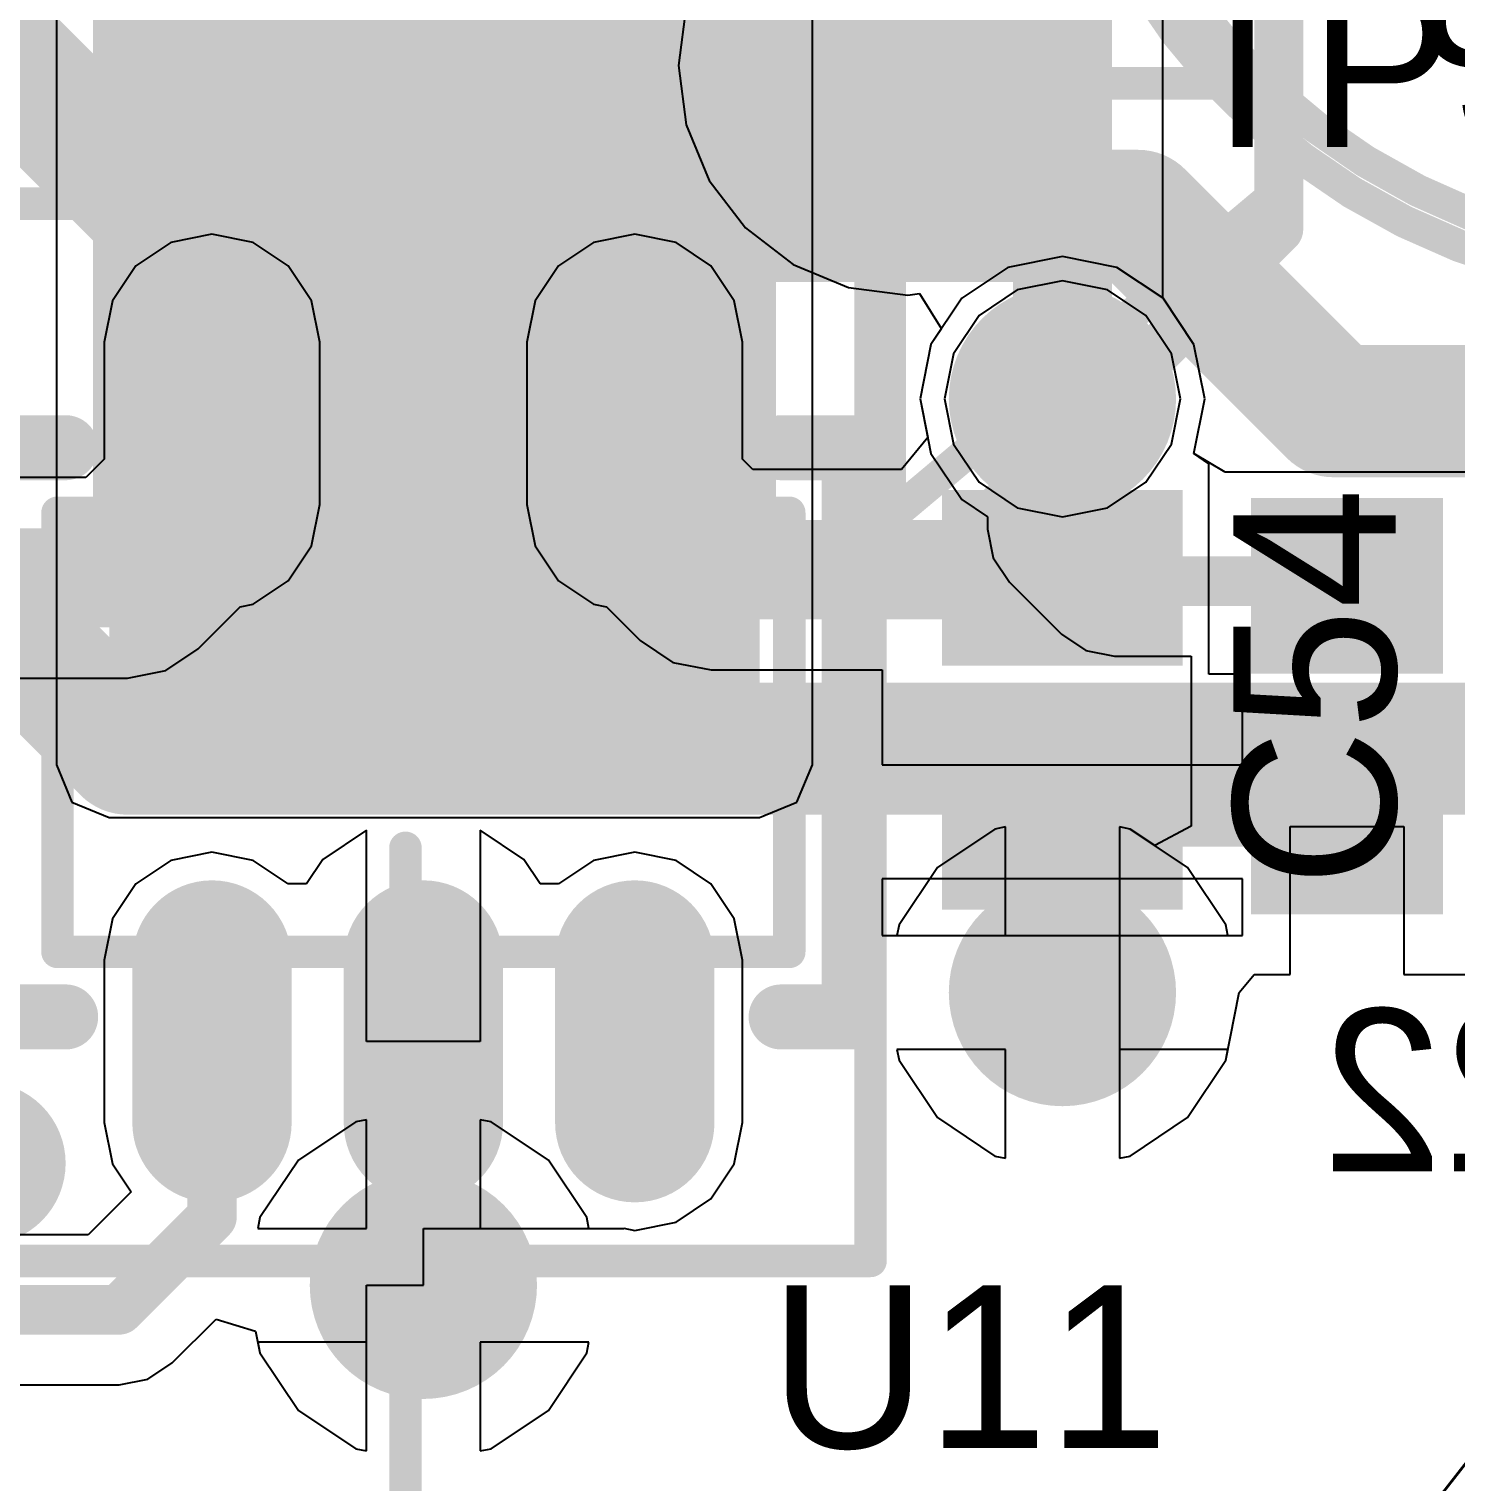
# Model space of a CAD drawing. Header units: millimetres. Extents: x 6 to 417, y 41 to 311.
# Drawn here: x 86.397 to 90.785, y 89.045 to 93.512 of the extents above; entities that cross this region are included whole.
import ezdxf

# ---------------------------------------------------------------- set-up
doc = ezdxf.new("R2010")
doc.units = ezdxf.units.MM
for name, color, linetype in [('BottomLayer', 5, 'Continuous'), ('BottomOverlay', 54, 'Continuous'), ('BottomPaste', 16, 'Continuous'), ('BottomSolder', 6, 'Continuous'), ('DrillDrawing', 1, 'Continuous'), ('KeepOutLayer', 6, 'Continuous'), ('Mechanical13', 56, 'Continuous'), ('Mechanical15', 56, 'Continuous'), ('Mechanical2', 216, 'Continuous'), ('Mechanical4', 56, 'Continuous'), ('MidLayer1', 16, 'Continuous'), ('MidLayer2', 76, 'Continuous'), ('MultiLayer', 9, 'Continuous'), ('TopLayer', 1, 'Continuous'), ('TopOverlay', 2, 'Continuous'), ('TopPaste', 8, 'Continuous'), ('TopSolder', 216, 'Continuous')]:
    doc.layers.add(name, color=color, linetype=linetype)

msp = doc.modelspace()

# ---------------------------------------------------------------- linework, layer by layer
at = {"layer": 'BottomLayer'}
for p, q in [((86.4816, 93.75), (86.4816, 91.25)), ((88.8064, 91.25), (88.8064, 93.75)), ((89.4075, 92.7795), (89.2654, 92.6846)), ((89.575, 92.8128), (89.4075, 92.7795)), ((89.7425, 92.7795), (89.575, 92.8128)), ((89.8846, 92.6846), (89.7425, 92.7795)), ((89.2654, 92.6846), (89.1705, 92.5425)), ((89.9795, 92.5425), (89.8846, 92.6846)), ((89.1705, 92.5425), (89.1372, 92.375)), ((90.0128, 92.375), (89.9795, 92.5425)), ((89.1372, 92.375), (89.1705, 92.2075)), ((89.9795, 92.2075), (90.0128, 92.375)), ((89.1705, 92.2075), (89.2654, 92.0654)), ((90.075, 92.15), (89.9795, 92.2075)), ((90.825, 92.15), (90.075, 92.15)), ((90.075, 92.15), (90.075, 92.15)), ((90.075, 92.15), (90.075, 92.15)), ((90.075, 92.15), (90.075, 92.15)), ((90.075, 92.15), (90.075, 92.15)), ((89.2654, 92.0654), (89.3444, 92.0127)), ((89.3444, 92.0127), (89.3444, 91.975)), ((89.3444, 91.975), (89.3619, 91.8867)), ((89.3619, 91.8867), (89.4119, 91.8119)), ((89.4119, 91.8119), (89.5719, 91.6519)), ((89.5719, 91.6519), (89.6467, 91.6019)), ((89.6467, 91.6019), (89.735, 91.5844)), ((89.735, 91.5844), (89.971, 91.5844)), ((89.971, 91.5844), (89.971, 91.514)), ((89.971, 91.514), (89.971, 91.514)), ((89.971, 91.514), (89.971, 91.0616)), ((86.4816, 91.25), (86.5292, 91.1352)), ((88.7588, 91.1352), (88.8064, 91.25)), ((86.5292, 91.1352), (86.644, 91.0877)), ((88.644, 91.0877), (88.7588, 91.1352)), ((86.644, 91.0877), (88.644, 91.0877)), ((89.3669, 91.0525), (89.1904, 90.9346)), ((89.4, 91.059), (89.3669, 91.0525)), ((89.4, 90.725), (89.4, 91.059)), ((89.7831, 91.0525), (89.75, 91.059)), ((89.75, 91.059), (89.75, 90.55)), ((89.859, 91.0018), (89.7831, 91.0525)), ((89.971, 91.0616), (89.859, 91.0018)), ((90.275, 90.606), (90.275, 91.06)), ((90.275, 91.06), (90.625, 91.06)), ((90.625, 91.06), (90.625, 90.606)), ((89.1904, 90.9346), (89.0725, 90.7581)), ((89.0725, 90.7581), (89.066, 90.725)), ((89.066, 90.725), (89.4, 90.725)), ((90.1188, 90.55), (90.1648, 90.606)), ((90.1648, 90.606), (90.275, 90.606)), ((90.625, 90.606), (90.929, 90.606)), ((89.75, 90.55), (89.75, 90.041)), ((90.0775, 90.3419), (90.1188, 90.55)), ((89.4, 90.375), (89.066, 90.375)), ((89.066, 90.375), (89.0725, 90.3419)), ((89.4, 90.041), (89.4, 90.375)), ((89.0725, 90.3419), (89.1904, 90.1654)), ((89.9596, 90.1654), (90.0775, 90.3419)), ((87.4019, 90.1525), (87.2255, 90.0346)), ((87.435, 90.159), (87.4019, 90.1525)), ((87.435, 89.825), (87.435, 90.159)), ((87.8181, 90.1525), (87.785, 90.159)), ((87.785, 90.159), (87.785, 89.825)), ((87.9946, 90.0346), (87.8181, 90.1525)), ((89.1904, 90.1654), (89.3669, 90.0475)), ((89.7831, 90.0475), (89.9596, 90.1654)), ((89.3669, 90.0475), (89.4, 90.041)), ((89.75, 90.041), (89.7831, 90.0475)), ((87.2255, 90.0346), (87.1076, 89.8581)), ((88.1125, 89.8581), (87.9946, 90.0346)), ((87.1076, 89.8581), (87.101, 89.825)), ((87.101, 89.825), (87.435, 89.825)), ((87.785, 89.825), (88.1191, 89.825)), ((88.1191, 89.825), (88.1125, 89.8581)), ((87.435, 89.475), (87.101, 89.475)), ((87.101, 89.475), (87.1076, 89.4419)), ((87.435, 89.141), (87.435, 89.475)), ((88.1191, 89.475), (87.785, 89.475)), ((87.785, 89.475), (87.785, 89.141)), ((88.1125, 89.4419), (88.1191, 89.475)), ((87.1076, 89.4419), (87.2255, 89.2654)), ((87.9946, 89.2654), (88.1125, 89.4419)), ((91.0412, 89.3952), (90.4752, 88.6687)), ((87.2255, 89.2654), (87.4019, 89.1475)), ((87.8181, 89.1475), (87.9946, 89.2654)), ((87.4019, 89.1475), (87.435, 89.141)), ((87.785, 89.141), (87.8181, 89.1475))]:
    msp.add_line(p, q, dxfattribs=at)
for points, const_width in [([(89.4353, 92.375, 1), (89.7147, 92.375, 1)], 0.2794), ([(89.5369, 92.375, 1), (89.6131, 92.375, 1)], 0.0762), ([(89.5369, 91.975, 1), (89.6131, 91.975, 1)], 0.0762), ([(89.5369, 91.975, 1), (89.6131, 91.975, 1)], 0.0762), ([(89.6969, 91.815, 1), (89.7731, 91.815, 1)], 0.0762), ([(89.6969, 91.815, 1), (89.7731, 91.815, 1)], 0.0762), ([(90.4119, 91.815, 1), (90.4881, 91.815, 1)], 0.0762), ([(89.6869, 91.075, 1), (89.7631, 91.075, 1)], 0.0762), ([(89.6869, 91.075, 1), (89.7631, 91.075, 1)], 0.0762), ([(90.4119, 91.075, 1), (90.4881, 91.075, 1)], 0.0762), ([(89.5369, 90.925, 1), (89.6131, 90.925, 1)], 0.0762), ([(89.5369, 90.925, 1), (89.6131, 90.925, 1)], 0.0762), ([(89.4353, 90.55, 1), (89.7147, 90.55, 1)], 0.2794), ([(89.5369, 90.55, 1), (89.6131, 90.55, 1)], 0.0762), ([(87.4703, 89.65, 1), (87.7497, 89.65, 1)], 0.2794)]:
    msp.add_lwpolyline(points, format="xyb", close=True, dxfattribs=dict(at, const_width=const_width))
at = {"layer": 'BottomLayer', "const_width": 0.1524}
for points in [[(89.575, 91.975), (89.575, 92.375)], [(89.575, 91.975), (89.735, 91.815)], [(89.735, 91.815), (90.45, 91.815)], [(89.575, 90.925), (89.725, 91.075)], [(89.725, 91.075), (90.45, 91.075)], [(89.575, 90.55), (89.575, 90.925)]]:
    msp.add_lwpolyline(points, dxfattribs=at)
at = {"layer": 'BottomLayer'}
for points in [[(88.644, 91.25), (88.644, 93.75), (86.644, 91.25), (86.644, 93.75)], [(90.675, 92), (90.225, 92), (90.675, 91.6), (90.225, 91.6)], [(90.225, 90.86), (90.675, 90.86), (90.225, 91.26), (90.675, 91.26)]]:
    msp.add_solid(points, dxfattribs=at)
at = {"layer": 'BottomOverlay', "const_width": 0.15}
for points in [[(90.2404, 92.8964), (90.2404, 94.745)], [(89.1404, 91.7964), (90.2404, 92.8964)], [(89.1404, 91.795), (89.1404, 91.7964)]]:
    msp.add_lwpolyline(points, dxfattribs=at)
at = {"layer": 'BottomOverlay', "const_width": 0.075}
for points in [[(90.2029, 92.8964, 1), (90.2779, 92.8964, 1)], [(90.2029, 92.8964, 1), (90.2779, 92.8964, 1)], [(89.1029, 91.7964, 1), (89.1779, 91.7964, 1)], [(89.1029, 91.7964, 1), (89.1779, 91.7964, 1)], [(89.1029, 91.795, 1), (89.1779, 91.795, 1)]]:
    msp.add_lwpolyline(points, format="xyb", close=True, dxfattribs=at)
at = {"layer": 'BottomPaste'}
for points in [[(90.625, 91.95), (90.275, 91.95), (90.625, 91.65), (90.275, 91.65)], [(90.275, 90.91), (90.625, 90.91), (90.275, 91.21), (90.625, 91.21)]]:
    msp.add_solid(points, dxfattribs=at)
at = {"layer": 'BottomSolder', "const_width": 0.3494}
for points in [[(89.4003, 92.375, 1), (89.7497, 92.375, 1)], [(89.4003, 90.55, 1), (89.7497, 90.55, 1)], [(87.4353, 89.65, 1), (87.7847, 89.65, 1)]]:
    msp.add_lwpolyline(points, format="xyb", close=True, dxfattribs=at)
at = {"layer": 'BottomSolder'}
for points in [[(90.745, 92.07), (90.155, 92.07), (90.745, 91.53), (90.155, 91.53)], [(90.155, 90.79), (90.745, 90.79), (90.155, 91.33), (90.745, 91.33)]]:
    msp.add_solid(points, dxfattribs=at)
at = {"layer": 'DrillDrawing', "const_width": 0.1}
for points in [[(119.9857, 99, -39.996351), (119.9857, 101)], [(119.9819, 99, -39.98872), (119.9819, 101)]]:
    msp.add_lwpolyline(points, format="xyb", dxfattribs=at)
at = {"layer": 'DrillDrawing'}
for points, const_width in [([(89.4988, 92.375, 1), (89.6512, 92.375, 1)], 0.1524), ([(87.5299, 90.9949, 1), (87.5799, 90.9949, 1)], 0.05), ([(89.4988, 90.55, 1), (89.6512, 90.55, 1)], 0.1524), ([(87.5299, 90.0949, 1), (87.5799, 90.0949, 1)], 0.05), ([(87.5299, 90.0949, 1), (87.5799, 90.0949, 1)], 0.05), ([(87.5338, 89.65, 1), (87.6862, 89.65, 1)], 0.1524)]:
    msp.add_lwpolyline(points, format="xyb", close=True, dxfattribs=dict(at, const_width=const_width))
at = {"layer": 'DrillDrawing', "const_width": 0.1}
for points in [[(87.5549, 90.0949), (87.5549, 90.9949)], [(87.5549, 87.5549), (87.5549, 90.0949)]]:
    msp.add_lwpolyline(points, dxfattribs=at)
at = {"layer": 'KeepOutLayer', "const_width": 0.1}
msp.add_lwpolyline([(119.9857, 99, -39.996351), (119.9857, 101)], format="xyb", dxfattribs=at)
at = {"layer": 'Mechanical13', "const_width": 0.1}
for points in [[(86.485, 90.675), (86.485, 92.025)], [(86.485, 92.025), (88.735, 92.025)], [(86.485, 90.675), (86.485, 92.025)], [(88.735, 90.675), (88.735, 92.025)], [(86.485, 90.675), (88.735, 90.675)]]:
    msp.add_lwpolyline(points, dxfattribs=at)
at = {"layer": 'Mechanical13', "const_width": 0.05}
for points in [[(86.46, 92.025, 1), (86.51, 92.025, 1)], [(86.46, 92.025, 1), (86.51, 92.025, 1)], [(86.46, 92.025, 1), (86.51, 92.025, 1)], [(88.71, 92.025, 1), (88.76, 92.025, 1)], [(88.71, 92.025, 1), (88.76, 92.025, 1)], [(86.46, 90.675, 1), (86.51, 90.675, 1)], [(86.46, 90.675, 1), (86.51, 90.675, 1)], [(86.46, 90.675, 1), (86.51, 90.675, 1)], [(88.71, 90.675, 1), (88.76, 90.675, 1)], [(88.71, 90.675, 1), (88.76, 90.675, 1)]]:
    msp.add_lwpolyline(points, format="xyb", close=True, dxfattribs=at)
at = {"layer": 'Mechanical15', "const_width": 0.1}
for points in [[(86.235, 92.975), (88.985, 92.975)], [(88.985, 89.725), (88.985, 92.975)], [(86.235, 89.725), (88.985, 89.725)]]:
    msp.add_lwpolyline(points, dxfattribs=at)
at = {"layer": 'Mechanical15', "const_width": 0.05}
for points in [[(88.96, 92.975, 1), (89.01, 92.975, 1)], [(88.96, 92.975, 1), (89.01, 92.975, 1)], [(88.96, 89.725, 1), (89.01, 89.725, 1)], [(88.96, 89.725, 1), (89.01, 89.725, 1)]]:
    msp.add_lwpolyline(points, format="xyb", close=True, dxfattribs=at)
at = {"layer": 'Mechanical2', "const_width": 0.1}
for points in [[(89.0439, 92.0097), (89.0439, 108.2)], [(89.3339, 93.445), (89.3339, 96.2)], [(89.4339, 93.345), (89.4339, 94.9)], [(86.6439, 91.8), (86.6439, 94.3)], [(88.6439, 91.8), (88.6439, 94.3)], [(87.7439, 93.445), (87.7439, 94.095)], [(87.6439, 93.345), (87.6439, 93.995)], [(87.6439, 93.345), (87.7439, 93.445)], [(87.7439, 93.445), (89.3339, 93.445)], [(89.3339, 93.445), (89.4339, 93.345)], [(86.5189, 93.145), (86.5189, 93.345)], [(86.5189, 93.345), (86.5439, 93.345)], [(86.5439, 93.145), (86.5439, 93.345)], [(86.5439, 93.345), (86.8939, 93.345)], [(86.8939, 93.345), (86.9589, 93.345)], [(86.8939, 91.8), (86.8939, 93.345)], [(86.9589, 93.145), (86.9589, 93.345)], [(86.9589, 93.345), (87.1589, 93.345)], [(87.1589, 93.345), (88.1289, 93.345)], [(87.1589, 93.095), (87.1589, 93.345)], [(88.1289, 93.095), (88.1289, 93.345)], [(88.1289, 93.345), (88.3289, 93.345)], [(88.3289, 93.345), (88.3939, 93.345)], [(88.3289, 93.145), (88.3289, 93.345)], [(88.3939, 91.8), (88.3939, 93.345)], [(88.3939, 93.345), (88.7439, 93.345)], [(88.7439, 93.145), (88.7439, 93.345)], [(88.7439, 93.345), (88.7689, 93.345)], [(88.7689, 93.145), (88.7689, 93.345)], [(88.7689, 93.345), (89.0439, 93.345)], [(89.0439, 93.345), (89.4339, 93.345)], [(89.4339, 93.345), (90.2439, 93.345)], [(90.2439, 93.0167), (90.2439, 93.345)], [(86.5189, 93.145), (86.5439, 93.145)], [(86.5439, 93.145), (86.8939, 93.145)], [(86.8939, 93.145), (86.9589, 93.145)], [(86.9589, 93.145), (87.1589, 93.145)], [(87.1589, 93.145), (88.1289, 93.145)], [(88.1289, 93.145), (88.3289, 93.145)], [(88.3289, 93.145), (88.3939, 93.145)], [(88.3939, 93.145), (88.7439, 93.145)], [(88.7439, 93.145), (88.7689, 93.145)], [(87.1589, 93.095), (88.1289, 93.095)], [(87.1589, 92.945), (87.1589, 93.095)], [(88.1289, 92.945), (88.1289, 93.095)], [(88.7939, 91.8), (90.2439, 93.0167)], [(86.9589, 92.395), (86.9589, 92.945)], [(86.9589, 92.945), (87.1589, 92.945)], [(88.1289, 92.945), (88.3289, 92.945)], [(88.3289, 92.395), (88.3289, 92.945)], [(86.9589, 92.395), (87.1589, 92.395)], [(87.1589, 92.245), (87.1589, 92.395)], [(88.1289, 92.245), (88.1289, 92.395)], [(88.1289, 92.395), (88.3289, 92.395)], [(87.1589, 92.245), (88.1289, 92.245)], [(87.1589, 91.995), (87.1589, 92.245)], [(88.1289, 91.995), (88.1289, 92.245)], [(86.9589, 91.995), (86.9589, 92.195)], [(86.9589, 92.195), (87.1589, 92.195)], [(87.1589, 92.195), (88.1289, 92.195)], [(88.1289, 92.195), (88.3289, 92.195)], [(88.3289, 91.995), (88.3289, 92.195)], [(86.9589, 91.995), (87.1589, 91.995)], [(87.1589, 91.995), (88.1289, 91.995)], [(88.1289, 91.995), (88.3289, 91.995)], [(85.0439, 91.8), (86.6439, 91.8)], [(86.6439, 91.8), (86.8939, 91.8)], [(88.3939, 91.8), (88.6439, 91.8)], [(88.6439, 91.8), (88.7939, 91.8)]]:
    msp.add_lwpolyline(points, dxfattribs=at)
at = {"layer": 'Mechanical2', "const_width": 0.05}
for points in [[(87.7189, 93.445, 1), (87.7689, 93.445, 1)], [(87.7189, 93.445, 1), (87.7689, 93.445, 1)], [(87.7189, 93.445, 1), (87.7689, 93.445, 1)], [(89.3089, 93.445, 1), (89.3589, 93.445, 1)], [(89.3089, 93.445, 1), (89.3589, 93.445, 1)], [(89.3089, 93.445, 1), (89.3589, 93.445, 1)], [(86.4939, 93.345, 1), (86.5439, 93.345, 1)], [(86.4939, 93.345, 1), (86.5439, 93.345, 1)], [(86.5189, 93.345, 1), (86.5689, 93.345, 1)], [(86.5189, 93.345, 1), (86.5689, 93.345, 1)], [(86.5189, 93.345, 1), (86.5689, 93.345, 1)], [(86.8689, 93.345, 1), (86.9189, 93.345, 1)], [(86.8689, 93.345, 1), (86.9189, 93.345, 1)], [(86.8689, 93.345, 1), (86.9189, 93.345, 1)], [(86.9339, 93.345, 1), (86.9839, 93.345, 1)], [(86.9339, 93.345, 1), (86.9839, 93.345, 1)], [(86.9339, 93.345, 1), (86.9839, 93.345, 1)], [(87.1339, 93.345, 1), (87.1839, 93.345, 1)], [(87.1339, 93.345, 1), (87.1839, 93.345, 1)], [(87.1339, 93.345, 1), (87.1839, 93.345, 1)], [(87.6189, 93.345, 1), (87.6689, 93.345, 1)], [(87.6189, 93.345, 1), (87.6689, 93.345, 1)], [(88.1039, 93.345, 1), (88.1539, 93.345, 1)], [(88.1039, 93.345, 1), (88.1539, 93.345, 1)], [(88.1039, 93.345, 1), (88.1539, 93.345, 1)], [(88.3039, 93.345, 1), (88.3539, 93.345, 1)], [(88.3039, 93.345, 1), (88.3539, 93.345, 1)], [(88.3039, 93.345, 1), (88.3539, 93.345, 1)], [(88.3689, 93.345, 1), (88.4189, 93.345, 1)], [(88.3689, 93.345, 1), (88.4189, 93.345, 1)], [(88.3689, 93.345, 1), (88.4189, 93.345, 1)], [(88.7189, 93.345, 1), (88.7689, 93.345, 1)], [(88.7189, 93.345, 1), (88.7689, 93.345, 1)], [(88.7189, 93.345, 1), (88.7689, 93.345, 1)], [(88.7439, 93.345, 1), (88.7939, 93.345, 1)], [(88.7439, 93.345, 1), (88.7939, 93.345, 1)], [(88.7439, 93.345, 1), (88.7939, 93.345, 1)], [(89.0189, 93.345, 1), (89.0689, 93.345, 1)], [(89.0189, 93.345, 1), (89.0689, 93.345, 1)], [(89.4089, 93.345, 1), (89.4589, 93.345, 1)], [(89.4089, 93.345, 1), (89.4589, 93.345, 1)], [(89.4089, 93.345, 1), (89.4589, 93.345, 1)], [(89.4089, 93.345, 1), (89.4589, 93.345, 1)], [(90.2189, 93.345, 1), (90.2689, 93.345, 1)], [(90.2189, 93.345, 1), (90.2689, 93.345, 1)], [(86.4939, 93.145, 1), (86.5439, 93.145, 1)], [(86.4939, 93.145, 1), (86.5439, 93.145, 1)], [(86.5189, 93.145, 1), (86.5689, 93.145, 1)], [(86.5189, 93.145, 1), (86.5689, 93.145, 1)], [(86.5189, 93.145, 1), (86.5689, 93.145, 1)], [(86.8689, 93.145, 1), (86.9189, 93.145, 1)], [(86.8689, 93.145, 1), (86.9189, 93.145, 1)], [(86.9339, 93.145, 1), (86.9839, 93.145, 1)], [(86.9339, 93.145, 1), (86.9839, 93.145, 1)], [(86.9339, 93.145, 1), (86.9839, 93.145, 1)], [(87.1339, 93.145, 1), (87.1839, 93.145, 1)], [(87.1339, 93.145, 1), (87.1839, 93.145, 1)], [(88.1039, 93.145, 1), (88.1539, 93.145, 1)], [(88.1039, 93.145, 1), (88.1539, 93.145, 1)], [(88.3039, 93.145, 1), (88.3539, 93.145, 1)], [(88.3039, 93.145, 1), (88.3539, 93.145, 1)], [(88.3039, 93.145, 1), (88.3539, 93.145, 1)], [(88.3689, 93.145, 1), (88.4189, 93.145, 1)], [(88.3689, 93.145, 1), (88.4189, 93.145, 1)], [(88.7189, 93.145, 1), (88.7689, 93.145, 1)], [(88.7189, 93.145, 1), (88.7689, 93.145, 1)], [(88.7189, 93.145, 1), (88.7689, 93.145, 1)], [(88.7439, 93.145, 1), (88.7939, 93.145, 1)], [(88.7439, 93.145, 1), (88.7939, 93.145, 1)], [(87.1339, 93.095, 1), (87.1839, 93.095, 1)], [(87.1339, 93.095, 1), (87.1839, 93.095, 1)], [(87.1339, 93.095, 1), (87.1839, 93.095, 1)], [(88.1039, 93.095, 1), (88.1539, 93.095, 1)], [(88.1039, 93.095, 1), (88.1539, 93.095, 1)], [(88.1039, 93.095, 1), (88.1539, 93.095, 1)], [(90.2189, 93.0167, 1), (90.2689, 93.0167, 1)], [(90.2189, 93.0167, 1), (90.2689, 93.0167, 1)], [(86.9339, 92.945, 1), (86.9839, 92.945, 1)], [(86.9339, 92.945, 1), (86.9839, 92.945, 1)], [(87.1339, 92.945, 1), (87.1839, 92.945, 1)], [(87.1339, 92.945, 1), (87.1839, 92.945, 1)], [(88.1039, 92.945, 1), (88.1539, 92.945, 1)], [(88.1039, 92.945, 1), (88.1539, 92.945, 1)], [(88.3039, 92.945, 1), (88.3539, 92.945, 1)], [(88.3039, 92.945, 1), (88.3539, 92.945, 1)], [(86.9339, 92.395, 1), (86.9839, 92.395, 1)], [(86.9339, 92.395, 1), (86.9839, 92.395, 1)], [(87.1339, 92.395, 1), (87.1839, 92.395, 1)], [(87.1339, 92.395, 1), (87.1839, 92.395, 1)], [(88.1039, 92.395, 1), (88.1539, 92.395, 1)], [(88.1039, 92.395, 1), (88.1539, 92.395, 1)], [(88.3039, 92.395, 1), (88.3539, 92.395, 1)], [(88.3039, 92.395, 1), (88.3539, 92.395, 1)], [(87.1339, 92.245, 1), (87.1839, 92.245, 1)], [(87.1339, 92.245, 1), (87.1839, 92.245, 1)], [(87.1339, 92.245, 1), (87.1839, 92.245, 1)], [(88.1039, 92.245, 1), (88.1539, 92.245, 1)], [(88.1039, 92.245, 1), (88.1539, 92.245, 1)], [(88.1039, 92.245, 1), (88.1539, 92.245, 1)], [(86.9339, 92.195, 1), (86.9839, 92.195, 1)], [(86.9339, 92.195, 1), (86.9839, 92.195, 1)], [(87.1339, 92.195, 1), (87.1839, 92.195, 1)], [(87.1339, 92.195, 1), (87.1839, 92.195, 1)], [(88.1039, 92.195, 1), (88.1539, 92.195, 1)], [(88.1039, 92.195, 1), (88.1539, 92.195, 1)], [(88.3039, 92.195, 1), (88.3539, 92.195, 1)], [(88.3039, 92.195, 1), (88.3539, 92.195, 1)], [(89.0189, 92.0097, 1), (89.0689, 92.0097, 1)], [(86.9339, 91.995, 1), (86.9839, 91.995, 1)], [(86.9339, 91.995, 1), (86.9839, 91.995, 1)], [(87.1339, 91.995, 1), (87.1839, 91.995, 1)], [(87.1339, 91.995, 1), (87.1839, 91.995, 1)], [(87.1339, 91.995, 1), (87.1839, 91.995, 1)], [(88.1039, 91.995, 1), (88.1539, 91.995, 1)], [(88.1039, 91.995, 1), (88.1539, 91.995, 1)], [(88.1039, 91.995, 1), (88.1539, 91.995, 1)], [(88.3039, 91.995, 1), (88.3539, 91.995, 1)], [(88.3039, 91.995, 1), (88.3539, 91.995, 1)], [(86.6189, 91.8, 1), (86.6689, 91.8, 1)], [(86.6189, 91.8, 1), (86.6689, 91.8, 1)], [(86.6189, 91.8, 1), (86.6689, 91.8, 1)], [(86.8689, 91.8, 1), (86.9189, 91.8, 1)], [(86.8689, 91.8, 1), (86.9189, 91.8, 1)], [(88.3689, 91.8, 1), (88.4189, 91.8, 1)], [(88.3689, 91.8, 1), (88.4189, 91.8, 1)], [(88.6189, 91.8, 1), (88.6689, 91.8, 1)], [(88.6189, 91.8, 1), (88.6689, 91.8, 1)], [(88.6189, 91.8, 1), (88.6689, 91.8, 1)], [(88.7689, 91.8, 1), (88.8189, 91.8, 1)], [(88.7689, 91.8, 1), (88.8189, 91.8, 1)]]:
    msp.add_lwpolyline(points, format="xyb", close=True, dxfattribs=at)
at = {"layer": 'Mechanical4', "const_width": 0.1}
for points in [[(91.7438, 92.8119, -0.284715), (89.8602, 93.7551)], [(91.6975, 92.7192, -0.283237), (89.8197, 93.6531)]]:
    msp.add_lwpolyline(points, format="xyb", dxfattribs=at)
at = {"layer": 'MidLayer1'}
for p, q in [((89.575, 92.7376), (89.4363, 92.71)), ((89.7137, 92.71), (89.575, 92.7376)), ((89.4363, 92.71), (89.3186, 92.6314)), ((89.8314, 92.6314), (89.7137, 92.71)), ((89.3186, 92.6314), (89.24, 92.5137)), ((89.91, 92.5137), (89.8314, 92.6314)), ((89.24, 92.5137), (89.2124, 92.375)), ((89.9376, 92.375), (89.91, 92.5137)), ((89.2124, 92.375), (89.24, 92.2363)), ((89.91, 92.2363), (89.9376, 92.375)), ((89.24, 92.2363), (89.3186, 92.1186)), ((89.8314, 92.1186), (89.91, 92.2363)), ((89.3186, 92.1186), (89.4363, 92.04)), ((89.7137, 92.04), (89.8314, 92.1186)), ((89.4363, 92.04), (89.575, 92.0124)), ((89.575, 92.0124), (89.7137, 92.04)), ((89.3669, 91.0525), (89.1904, 90.9346)), ((89.4, 91.059), (89.3669, 91.0525)), ((89.4, 90.725), (89.4, 91.059)), ((89.7831, 91.0525), (89.75, 91.059)), ((89.75, 91.059), (89.75, 90.725)), ((89.9596, 90.9346), (89.7831, 91.0525)), ((89.1904, 90.9346), (89.0725, 90.7581)), ((90.0775, 90.7581), (89.9596, 90.9346)), ((89.0725, 90.7581), (89.066, 90.725)), ((89.066, 90.725), (89.4, 90.725)), ((89.75, 90.725), (90.084, 90.725)), ((90.084, 90.725), (90.0775, 90.7581)), ((89.4, 90.375), (89.066, 90.375)), ((89.066, 90.375), (89.0725, 90.3419)), ((89.4, 90.041), (89.4, 90.375)), ((90.084, 90.375), (89.75, 90.375)), ((89.75, 90.375), (89.75, 90.041)), ((90.0775, 90.3419), (90.084, 90.375)), ((89.0725, 90.3419), (89.1904, 90.1654)), ((89.9596, 90.1654), (90.0775, 90.3419)), ((87.4019, 90.1525), (87.2255, 90.0346)), ((87.435, 90.159), (87.4019, 90.1525)), ((87.435, 89.825), (87.435, 90.159)), ((87.8181, 90.1525), (87.785, 90.159)), ((87.785, 90.159), (87.785, 89.825)), ((87.9946, 90.0346), (87.8181, 90.1525)), ((89.1904, 90.1654), (89.3669, 90.0475)), ((89.7831, 90.0475), (89.9596, 90.1654)), ((89.3669, 90.0475), (89.4, 90.041)), ((89.75, 90.041), (89.7831, 90.0475)), ((87.2255, 90.0346), (87.1076, 89.8581)), ((88.1125, 89.8581), (87.9946, 90.0346)), ((87.1076, 89.8581), (87.101, 89.825)), ((87.101, 89.825), (87.435, 89.825)), ((87.785, 89.825), (88.1191, 89.825)), ((88.1191, 89.825), (88.1125, 89.8581)), ((87.435, 89.475), (87.101, 89.475)), ((87.101, 89.475), (87.1076, 89.4419)), ((87.435, 89.141), (87.435, 89.475)), ((88.1191, 89.475), (87.785, 89.475)), ((87.785, 89.475), (87.785, 89.141)), ((88.1125, 89.4419), (88.1191, 89.475)), ((87.1076, 89.4419), (87.2255, 89.2654)), ((87.9946, 89.2654), (88.1125, 89.4419)), ((87.2255, 89.2654), (87.4019, 89.1475)), ((87.8181, 89.1475), (87.9946, 89.2654)), ((87.4019, 89.1475), (87.435, 89.141)), ((87.785, 89.141), (87.8181, 89.1475))]:
    msp.add_line(p, q, dxfattribs=at)
at = {"layer": 'MidLayer1', "const_width": 0.2794}
for points in [[(89.4353, 92.375, 1), (89.7147, 92.375, 1)], [(89.4353, 90.55, 1), (89.7147, 90.55, 1)], [(87.4703, 89.65, 1), (87.7497, 89.65, 1)]]:
    msp.add_lwpolyline(points, format="xyb", close=True, dxfattribs=at)
at = {"layer": 'MidLayer2', "const_width": 0.4064}
for points in [[(84.825, 94.9189), (86.8063, 92.9376)], [(86.8063, 92.9376), (89.808, 92.9376)], [(89.808, 92.9376), (90.4082, 92.3374)], [(85.65, 92.35), (86.7, 91.3)], [(90.4082, 92.3374), (91.8374, 92.3374)], [(86.7, 91.3), (94.8, 91.3)]]:
    msp.add_lwpolyline(points, dxfattribs=at)
at = {"layer": 'MidLayer2'}
for points, const_width in [([(86.7047, 92.9376, 1), (86.9079, 92.9376, 1)], 0.2032), ([(86.7047, 92.9376, 1), (86.9079, 92.9376, 1)], 0.2032), ([(89.7064, 92.9376, 1), (89.9096, 92.9376, 1)], 0.2032), ([(89.7064, 92.9376, 1), (89.9096, 92.9376, 1)], 0.2032), ([(89.4353, 92.375, 1), (89.7147, 92.375, 1)], 0.2794), ([(90.3066, 92.3374, 1), (90.5098, 92.3374, 1)], 0.2032), ([(90.3066, 92.3374, 1), (90.5098, 92.3374, 1)], 0.2032), ([(86.5984, 91.3, 1), (86.8016, 91.3, 1)], 0.2032), ([(86.5984, 91.3, 1), (86.8016, 91.3, 1)], 0.2032), ([(89.4353, 90.55, 1), (89.7147, 90.55, 1)], 0.2794), ([(87.4703, 89.65, 1), (87.7497, 89.65, 1)], 0.2794)]:
    msp.add_lwpolyline(points, format="xyb", close=True, dxfattribs=dict(at, const_width=const_width))
at = {"layer": 'MultiLayer', "const_width": 0.2794}
for points in [[(89.4353, 92.375, 1), (89.7147, 92.375, 1)], [(89.4353, 90.55, 1), (89.7147, 90.55, 1)], [(87.4703, 89.65, 1), (87.7497, 89.65, 1)]]:
    msp.add_lwpolyline(points, format="xyb", close=True, dxfattribs=at)
at = {"layer": 'TopLayer'}
for p, q in [((89.8833, 92.6854), (89.8833, 99.1493)), ((88.418, 93.5827), (88.394, 93.4)), ((88.394, 93.4), (88.418, 93.2173)), ((88.418, 93.2173), (88.4886, 93.047)), ((88.4886, 93.047), (88.6008, 92.9008)), ((86.96, 92.8814), (86.8332, 92.8561)), ((87.0868, 92.8561), (86.96, 92.8814)), ((88.26, 92.8814), (88.1332, 92.8561)), ((88.3868, 92.8561), (88.26, 92.8814)), ((88.6008, 92.9008), (88.747, 92.7886)), ((86.8332, 92.8561), (86.7257, 92.7843)), ((87.1943, 92.7843), (87.0868, 92.8561)), ((88.1332, 92.8561), (88.0257, 92.7843)), ((88.4943, 92.7843), (88.3868, 92.8561)), ((86.7257, 92.7843), (86.6538, 92.6768)), ((87.2661, 92.6768), (87.1943, 92.7843)), ((88.0257, 92.7843), (87.9539, 92.6768)), ((88.5661, 92.6768), (88.4943, 92.7843)), ((88.747, 92.7886), (88.9173, 92.718)), ((88.9173, 92.718), (89.1, 92.694)), ((89.1, 92.694), (89.1357, 92.6987)), ((89.1357, 92.6987), (89.2028, 92.5908)), ((89.8846, 92.6846), (89.8833, 92.6854)), ((89.9795, 92.5425), (89.8846, 92.6846)), ((86.6538, 92.6768), (86.6286, 92.55)), ((87.2913, 92.55), (87.2661, 92.6768)), ((87.9539, 92.6768), (87.9286, 92.55)), ((88.5914, 92.55), (88.5661, 92.6768)), ((86.6286, 92.55), (86.6286, 92.1896)), ((87.2913, 92.05), (87.2913, 92.55)), ((87.9286, 92.55), (87.9286, 92.05)), ((88.5914, 92.1896), (88.5914, 92.55)), ((89.2028, 92.5908), (89.1705, 92.5425)), ((89.1705, 92.5425), (89.1372, 92.375)), ((90.0128, 92.375), (89.9795, 92.5425)), ((89.1372, 92.375), (89.1608, 92.2565)), ((89.9795, 92.2075), (90.0128, 92.375)), ((89.1608, 92.2565), (89.0802, 92.1583)), ((90.025, 92.175), (89.9795, 92.2075)), ((89.9795, 92.2075), (89.9795, 92.2075)), ((86.6286, 92.1896), (86.5723, 92.1333)), ((88.6227, 92.1583), (88.5914, 92.1896)), ((89.0802, 92.1583), (88.6227, 92.1583)), ((90.025, 91.529), (90.025, 92.175)), ((90.025, 92.175), (90.025, 92.175)), ((86.5723, 92.1333), (86.1448, 92.1333)), ((87.2661, 91.9232), (87.2913, 92.05)), ((87.9286, 92.05), (87.9539, 91.9232)), ((87.1943, 91.8157), (87.2661, 91.9232)), ((87.9539, 91.9232), (88.0257, 91.8157)), ((87.0868, 91.7439), (87.1943, 91.8157)), ((88.0257, 91.8157), (88.1332, 91.7439)), ((86.918, 91.607), (87.047, 91.7359)), ((87.047, 91.7359), (87.0868, 91.7439)), ((88.1332, 91.7439), (88.173, 91.7359)), ((88.173, 91.7359), (88.277, 91.632)), ((88.277, 91.632), (88.277, 91.632)), ((88.277, 91.632), (88.377, 91.5651)), ((86.818, 91.5401), (86.918, 91.607)), ((86.7, 91.5167), (86.818, 91.5401)), ((88.377, 91.5651), (88.495, 91.5417)), ((88.495, 91.5417), (88.495, 91.5417)), ((88.495, 91.5417), (89.021, 91.5417)), ((89.021, 91.5417), (89.021, 91.529)), ((89.021, 91.529), (89.021, 91.529)), ((89.021, 91.529), (89.021, 91.25)), ((90.129, 91.529), (90.025, 91.529)), ((90.129, 91.25), (90.129, 91.529)), ((86.204, 91.5167), (86.7, 91.5167)), ((86.7, 91.5167), (86.7, 91.5167)), ((89.021, 91.25), (90.129, 91.25)), ((87.435, 91.049), (87.3007, 90.9593)), ((87.435, 90.4), (87.435, 91.049)), ((87.9193, 90.9593), (87.785, 91.049)), ((87.785, 91.049), (87.785, 90.4)), ((86.8332, 90.9561), (86.7257, 90.8843)), ((86.96, 90.9814), (86.8332, 90.9561)), ((87.0868, 90.9561), (86.96, 90.9814)), ((87.1943, 90.8843), (87.0868, 90.9561)), ((87.3007, 90.9593), (87.2506, 90.8843)), ((87.9694, 90.8843), (87.9193, 90.9593)), ((88.1332, 90.9561), (88.0257, 90.8843)), ((88.26, 90.9814), (88.1332, 90.9561)), ((88.3868, 90.9561), (88.26, 90.9814)), ((88.4943, 90.8843), (88.3868, 90.9561)), ((90.129, 90.9), (89.021, 90.9)), ((89.021, 90.9), (89.021, 90.725)), ((90.129, 90.725), (90.129, 90.9)), ((86.7257, 90.8843), (86.6538, 90.7768)), ((87.2506, 90.8843), (87.1943, 90.8843)), ((88.0257, 90.8843), (87.9694, 90.8843)), ((88.5661, 90.7768), (88.4943, 90.8843)), ((86.6538, 90.7768), (86.6286, 90.65)), ((88.5914, 90.65), (88.5661, 90.7768)), ((89.021, 90.725), (90.129, 90.725)), ((86.6286, 90.65), (86.6286, 90.15)), ((88.5914, 90.15), (88.5914, 90.65)), ((87.785, 90.4), (87.435, 90.4)), ((89.4, 90.375), (89.066, 90.375)), ((89.066, 90.375), (89.0725, 90.3419)), ((89.4, 90.041), (89.4, 90.375)), ((90.084, 90.375), (89.75, 90.375)), ((89.75, 90.375), (89.75, 90.041)), ((90.0775, 90.3419), (90.084, 90.375)), ((89.0725, 90.3419), (89.1904, 90.1654)), ((89.9596, 90.1654), (90.0775, 90.3419)), ((86.6286, 90.15), (86.6538, 90.0232)), ((88.5661, 90.0232), (88.5914, 90.15)), ((89.1904, 90.1654), (89.3669, 90.0475)), ((89.7831, 90.0475), (89.9596, 90.1654)), ((89.3669, 90.0475), (89.4, 90.041)), ((89.75, 90.041), (89.7831, 90.0475)), ((86.6538, 90.0232), (86.7112, 89.9373)), ((88.4943, 89.9157), (88.5661, 90.0232)), ((86.7112, 89.9373), (86.5791, 89.8053)), ((88.3868, 89.8438), (88.4943, 89.9157)), ((87.61, 89.65), (87.61, 89.825)), ((87.61, 89.825), (88.2264, 89.825)), ((88.2264, 89.825), (88.2267, 89.8252)), ((88.2267, 89.8252), (88.26, 89.8186)), ((88.26, 89.8186), (88.3868, 89.8438)), ((86.5791, 89.8053), (85.7709, 89.8053)), ((87.435, 89.141), (87.435, 89.65)), ((87.435, 89.65), (87.61, 89.65)), ((86.8377, 89.4116), (86.9726, 89.5464)), ((86.9726, 89.5464), (87.0941, 89.5095)), ((87.0941, 89.5095), (87.1076, 89.4419)), ((88.1191, 89.475), (87.785, 89.475)), ((87.785, 89.475), (87.785, 89.141)), ((88.1125, 89.4419), (88.1191, 89.475)), ((87.1076, 89.4419), (87.2255, 89.2654)), ((87.9946, 89.2654), (88.1125, 89.4419)), ((86.7629, 89.3616), (86.8377, 89.4116)), ((91.0401, 89.3895), (90.4821, 88.6733)), ((85.6754, 89.344), (86.6746, 89.344)), ((86.6746, 89.344), (86.7629, 89.3616)), ((87.2255, 89.2654), (87.4019, 89.1475)), ((87.8181, 89.1475), (87.9946, 89.2654)), ((87.4019, 89.1475), (87.435, 89.141)), ((87.785, 89.141), (87.8181, 89.1475))]:
    msp.add_line(p, q, dxfattribs=at)
for points, const_width in [([(89.575, 91.815), (89.575, 99.277)], 0.3048), ([(86.96, 92.05), (86.96, 92.55)], 0.35), ([(88.26, 92.05), (88.26, 92.55)], 0.35), ([(86.96, 92.085), (86.96, 92.3)], 0.3048), ([(88.26, 92.085), (88.26, 92.3)], 0.3048), ([(86.7, 91.825), (86.96, 92.085)], 0.3048), ([(88.26, 92.085), (88.495, 91.85)], 0.3048), ([(85.65, 91.825), (86.7, 91.825)], 0.3048), ([(88.495, 91.85), (89.575, 91.85)], 0.3048), ([(89.575, 90.55), (89.575, 91.075)], 0.3048), ([(86.96, 90.15), (86.96, 90.65)], 0.35), ([(87.61, 90.15), (87.61, 90.65)], 0.35), ([(88.26, 90.15), (88.26, 90.65)], 0.35), ([(87.61, 89.65), (87.61, 90.4)], 0.254), ([(86.96, 89.86), (86.96, 90.4)], 0.1524), ([(86.6746, 89.5746), (86.96, 89.86)], 0.1524), ([(85.6754, 89.5746), (86.6746, 89.5746)], 0.1524)]:
    msp.add_lwpolyline(points, dxfattribs=dict(at, const_width=const_width))
for points, const_width in [([(88.825, 93.4, 1), (89.375, 93.4, 1)], 0.55), ([(86.8725, 92.55, 1), (87.0475, 92.55, 1)], 0.175), ([(88.1725, 92.55, 1), (88.3475, 92.55, 1)], 0.175), ([(89.4353, 92.375, 1), (89.7147, 92.375, 1)], 0.2794), ([(86.8838, 92.3, 1), (87.0362, 92.3, 1)], 0.1524), ([(88.1838, 92.3, 1), (88.3362, 92.3, 1)], 0.1524), ([(86.8838, 92.085, 1), (87.0362, 92.085, 1)], 0.1524), ([(86.8838, 92.085, 1), (87.0362, 92.085, 1)], 0.1524), ([(88.1838, 92.085, 1), (88.3362, 92.085, 1)], 0.1524), ([(88.1838, 92.085, 1), (88.3362, 92.085, 1)], 0.1524), ([(86.8725, 92.05, 1), (87.0475, 92.05, 1)], 0.175), ([(88.1725, 92.05, 1), (88.3475, 92.05, 1)], 0.175), ([(86.6238, 91.825, 1), (86.7762, 91.825, 1)], 0.1524), ([(86.6238, 91.825, 1), (86.7762, 91.825, 1)], 0.1524), ([(88.4188, 91.85, 1), (88.5712, 91.85, 1)], 0.1524), ([(88.4188, 91.85, 1), (88.5712, 91.85, 1)], 0.1524), ([(89.4988, 91.85, 1), (89.6512, 91.85, 1)], 0.1524), ([(89.4988, 91.815, 1), (89.6512, 91.815, 1)], 0.1524), ([(89.4988, 91.075, 1), (89.6512, 91.075, 1)], 0.1524), ([(86.8725, 90.65, 1), (87.0475, 90.65, 1)], 0.175), ([(87.5225, 90.65, 1), (87.6975, 90.65, 1)], 0.175), ([(88.1725, 90.65, 1), (88.3475, 90.65, 1)], 0.175), ([(89.4353, 90.55, 1), (89.7147, 90.55, 1)], 0.2794), ([(89.4988, 90.55, 1), (89.6512, 90.55, 1)], 0.1524), ([(87.5465, 90.4, 1), (87.6735, 90.4, 1)], 0.127), ([(86.9219, 90.4, 1), (86.9981, 90.4, 1)], 0.0762), ([(86.8725, 90.15, 1), (87.0475, 90.15, 1)], 0.175), ([(87.5225, 90.15, 1), (87.6975, 90.15, 1)], 0.175), ([(88.1725, 90.15, 1), (88.3475, 90.15, 1)], 0.175), ([(86.9219, 89.86, 1), (86.9981, 89.86, 1)], 0.0762), ([(86.9219, 89.86, 1), (86.9981, 89.86, 1)], 0.0762), ([(87.4703, 89.65, 1), (87.7497, 89.65, 1)], 0.2794), ([(87.5465, 89.65, 1), (87.6735, 89.65, 1)], 0.127), ([(86.6365, 89.5746, 1), (86.7127, 89.5746, 1)], 0.0762), ([(86.6365, 89.5746, 1), (86.7127, 89.5746, 1)], 0.0762)]:
    msp.add_lwpolyline(points, format="xyb", close=True, dxfattribs=dict(at, const_width=const_width))
for points in [[(89.875, 91.625), (89.875, 92.025), (89.275, 91.625), (89.275, 92.025)], [(89.875, 90.875), (89.875, 91.275), (89.275, 90.875), (89.275, 91.275)]]:
    msp.add_solid(points, dxfattribs=at)
at = {"layer": 'TopOverlay', "const_width": 0.2}
for points in [[(86.285, 92.225), (86.51, 92.225)], [(87.41, 92.225), (87.81, 92.225)], [(88.71, 92.225), (88.935, 92.225)], [(88.935, 90.475), (88.935, 92.225)], [(86.285, 90.475), (86.51, 90.475)], [(88.71, 90.475), (88.935, 90.475)]]:
    msp.add_lwpolyline(points, dxfattribs=at)
at = {"layer": 'TopOverlay'}
for points, const_width in [([(86.46, 92.225, 1), (86.56, 92.225, 1)], 0.1), ([(87.36, 92.225, 1), (87.46, 92.225, 1)], 0.1), ([(87.76, 92.225, 1), (87.86, 92.225, 1)], 0.1), ([(88.66, 92.225, 1), (88.76, 92.225, 1)], 0.1), ([(88.885, 92.225, 1), (88.985, 92.225, 1)], 0.1), ([(88.885, 92.225, 1), (88.985, 92.225, 1)], 0.1), ([(86.46, 90.475, 1), (86.56, 90.475, 1)], 0.1), ([(88.66, 90.475, 1), (88.76, 90.475, 1)], 0.1), ([(88.885, 90.475, 1), (88.985, 90.475, 1)], 0.1), ([(88.885, 90.475, 1), (88.985, 90.475, 1)], 0.1), ([(86.385, 90.025, 1), (86.135, 90.025, 1)], 0.25), ([(86.3225, 90.025, 1), (86.4475, 90.025, 1)], 0.125)]:
    msp.add_lwpolyline(points, format="xyb", close=True, dxfattribs=dict(at, const_width=const_width))
at = {"layer": 'TopPaste', "const_width": 0.25}
for points in [[(86.96, 92.05), (86.96, 92.55)], [(88.26, 92.05), (88.26, 92.55)], [(86.96, 90.15), (86.96, 90.65)], [(87.61, 90.15), (87.61, 90.65)], [(88.26, 90.15), (88.26, 90.65)]]:
    msp.add_lwpolyline(points, dxfattribs=at)
at = {"layer": 'TopPaste', "const_width": 0.125}
for points in [[(86.8975, 92.55, 1), (87.0225, 92.55, 1)], [(88.1975, 92.55, 1), (88.3225, 92.55, 1)], [(86.8975, 92.05, 1), (87.0225, 92.05, 1)], [(88.1975, 92.05, 1), (88.3225, 92.05, 1)], [(86.8975, 90.65, 1), (87.0225, 90.65, 1)], [(87.5475, 90.65, 1), (87.6725, 90.65, 1)], [(88.1975, 90.65, 1), (88.3225, 90.65, 1)], [(86.8975, 90.15, 1), (87.0225, 90.15, 1)], [(87.5475, 90.15, 1), (87.6725, 90.15, 1)], [(88.1975, 90.15, 1), (88.3225, 90.15, 1)]]:
    msp.add_lwpolyline(points, format="xyb", close=True, dxfattribs=at)
at = {"layer": 'TopPaste'}
for points in [[(89.825, 91.675), (89.825, 91.975), (89.325, 91.675), (89.325, 91.975)], [(89.825, 90.925), (89.825, 91.225), (89.325, 90.925), (89.325, 91.225)]]:
    msp.add_solid(points, dxfattribs=at)
at = {"layer": 'TopSolder'}
for points, const_width in [([(88.79, 93.4, 1), (89.41, 93.4, 1)], 0.62), ([(86.8375, 92.55, 1), (87.0825, 92.55, 1)], 0.245), ([(88.1375, 92.55, 1), (88.3825, 92.55, 1)], 0.245), ([(89.4003, 92.375, 1), (89.7497, 92.375, 1)], 0.3494), ([(86.8375, 92.05, 1), (87.0825, 92.05, 1)], 0.245), ([(88.1375, 92.05, 1), (88.3825, 92.05, 1)], 0.245), ([(89.4003, 90.55, 1), (89.7497, 90.55, 1)], 0.3494), ([(86.8375, 90.65, 1), (87.0825, 90.65, 1)], 0.245), ([(87.4875, 90.65, 1), (87.7325, 90.65, 1)], 0.245), ([(88.1375, 90.65, 1), (88.3825, 90.65, 1)], 0.245), ([(86.8375, 90.15, 1), (87.0825, 90.15, 1)], 0.245), ([(87.4875, 90.15, 1), (87.7325, 90.15, 1)], 0.245), ([(88.1375, 90.15, 1), (88.3825, 90.15, 1)], 0.245), ([(87.4353, 89.65, 1), (87.7847, 89.65, 1)], 0.3494)]:
    msp.add_lwpolyline(points, format="xyb", close=True, dxfattribs=dict(at, const_width=const_width))
at = {"layer": 'TopSolder', "const_width": 0.49}
for points in [[(86.96, 92.05), (86.96, 92.55)], [(88.26, 92.05), (88.26, 92.55)], [(86.96, 90.15), (86.96, 90.65)], [(87.61, 90.15), (87.61, 90.65)], [(88.26, 90.15), (88.26, 90.65)]]:
    msp.add_lwpolyline(points, dxfattribs=at)
at = {"layer": 'TopSolder'}
for points in [[(89.945, 91.555), (89.945, 92.095), (89.205, 91.555), (89.205, 92.095)], [(89.945, 90.805), (89.945, 91.345), (89.205, 90.805), (89.205, 91.345)]]:
    msp.add_solid(points, dxfattribs=at)

# ---------------------------------------------------------------- texts
at = {"layer": 'BottomOverlay', "text_generation_flag": 2}
for s, p in [('R23', (91.8901, 93.4)), ('R22', (91.6, 90))]:
    msp.add_text(s, height=0.5, rotation=360, dxfattribs=at).set_placement(p)
at = {"layer": 'TopOverlay'}
msp.add_text('TP3', height=0.5, dxfattribs=at).set_placement((89.925, 93.15))
for s, rotation, p in [('C54', 90, (90.6, 90.875)), ('U11', 360, (88.675, 89.15))]:
    msp.add_text(s, height=0.5, rotation=rotation, dxfattribs=at).set_placement(p)

doc.saveas('drawing.dxf')
